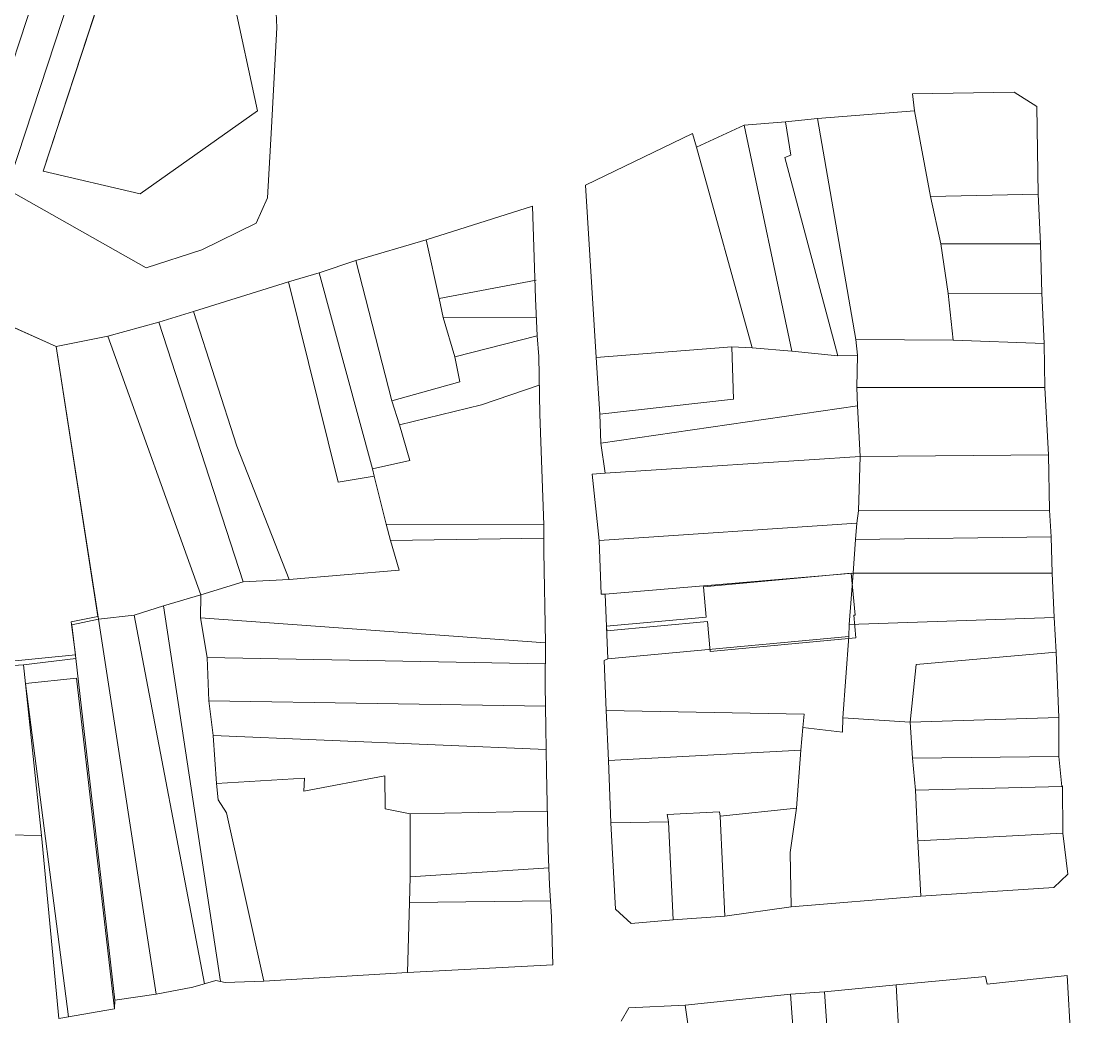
# Model space of a CAD drawing. Header units: millimetres. Extents: x 1956 to 626126, y 2654 to 1331070.
# Drawn here: x 625439.8 to 625621.7, y 1329264 to 1329436.2 of the extents above; entities that cross this region are included whole.
import ezdxf

# ---------------------------------------------------------------- set-up
doc = ezdxf.new("R2010")
doc.units = ezdxf.units.MM

msp = doc.modelspace()

# ---------------------------------------------------------------- linework, layer by layer
at = {"color": 1, "lineweight": 0}
for p, q in [((625462.81, 1329484.84), (625438.01, 1329409.1)), ((625432.13, 1329410.14), (625449.05, 1329461.35)), ((625458.32, 1329455.02), (625443.68, 1329410.29)), ((625484.03, 1329435.13), (625483.42, 1329449.62)), ((625483.14, 1329417.84), (625484.03, 1329435.13)), ((625593.93, 1329423.63), (625611.49, 1329423.91)), ((625594.29, 1329420.71), (625593.93, 1329423.63)), ((625611.49, 1329423.91), (625615.44, 1329421.45)), ((625615.44, 1329421.45), (625615.66, 1329406.28)), ((625577.53, 1329419.36), (625594.29, 1329420.71)), ((625597.05, 1329405.88), (625594.29, 1329420.71)), ((625482.46, 1329405.63), (625483.14, 1329417.84)), ((625556.61, 1329414.41), (625564.84, 1329418.24)), ((625564.84, 1329418.24), (625571.96, 1329418.79)), ((625564.84, 1329418.24), (625573.07, 1329379.12)), ((625571.96, 1329418.79), (625577.53, 1329419.36)), ((625571.96, 1329418.79), (625572.9, 1329413.04)), ((625577.53, 1329419.36), (625584.16, 1329381.14)), ((625537.43, 1329407.86), (625555.91, 1329416.8)), ((625555.91, 1329416.8), (625556.61, 1329414.41)), ((625556.61, 1329414.41), (625566.21, 1329379.72)), ((625572.9, 1329413.04), (625571.88, 1329412.64)), ((625571.88, 1329412.64), (625581.05, 1329378.36)), ((625432.13, 1329410.14), (625461.46, 1329393.55)), ((625539.26, 1329378.03), (625537.43, 1329407.86)), ((625480.46, 1329401.3), (625482.46, 1329405.63)), ((625597.05, 1329405.88), (625615.66, 1329406.28)), ((625598.85, 1329397.69), (625597.05, 1329405.88)), ((625615.66, 1329406.28), (625616.06, 1329397.69)), ((625509.85, 1329398.38), (625528.24, 1329404.19)), ((625528.24, 1329404.19), (625528.75, 1329388.23)), ((625471.09, 1329396.66), (625480.46, 1329401.3)), ((625497.7, 1329394.82), (625509.85, 1329398.38)), ((625512.13, 1329388.28), (625509.85, 1329398.38)), ((625598.85, 1329397.69), (625616.06, 1329397.69)), ((625600.07, 1329389.09), (625598.85, 1329397.69)), ((625616.06, 1329397.69), (625616.29, 1329389.2)), ((625461.46, 1329393.55), (625471.09, 1329396.66)), ((625491.36, 1329392.69), (625497.7, 1329394.82)), ((625503.91, 1329370.54), (625497.7, 1329394.82)), ((625486.09, 1329391.15), (625491.36, 1329392.69)), ((625500.56, 1329358.8), (625491.36, 1329392.69)), ((625469.64, 1329386.02), (625486.09, 1329391.15)), ((625494.65, 1329356.52), (625486.09, 1329391.15)), ((625512.13, 1329388.28), (625528.87, 1329391.4)), ((625600.07, 1329389.09), (625616.29, 1329389.2)), ((625600.96, 1329381.04), (625600.07, 1329389.09)), ((625616.29, 1329389.2), (625616.72, 1329380.46)), ((625512.82, 1329384.97), (625512.13, 1329388.28)), ((625529.07, 1329381.8), (625528.75, 1329388.23)), ((625463.66, 1329384.17), (625469.64, 1329386.02)), ((625477.15, 1329362.7), (625469.64, 1329386.02)), ((625512.82, 1329384.97), (625528.91, 1329385.02)), ((625514.81, 1329378.17), (625512.82, 1329384.97)), ((625438.16, 1329383.43), (625445.91, 1329379.93)), ((625454.85, 1329381.73), (625463.66, 1329384.17)), ((625463.66, 1329384.17), (625478.23, 1329339.24)), ((625445.91, 1329379.93), (625454.85, 1329381.73)), ((625470.89, 1329337), (625454.85, 1329381.73)), ((625514.81, 1329378.17), (625529.07, 1329381.8)), ((625529.33, 1329378.25), (625529.07, 1329381.8)), ((625453.2, 1329332.81), (625445.91, 1329379.93)), ((625562.68, 1329379.92), (625539.26, 1329378.03)), ((625562.68, 1329379.92), (625562.98, 1329370.85)), ((625566.21, 1329379.72), (625562.68, 1329379.92)), ((625573.07, 1329379.12), (625566.21, 1329379.72)), ((625584.16, 1329381.14), (625600.96, 1329381.04)), ((625584.16, 1329381.14), (625584.4, 1329378.44)), ((625600.96, 1329381.04), (625616.72, 1329380.46)), ((625616.72, 1329380.46), (625616.83, 1329372.89)), ((625515.7, 1329373.82), (625514.81, 1329378.17)), ((625529.51, 1329368.26), (625529.33, 1329378.25)), ((625539.89, 1329368.24), (625539.26, 1329378.03)), ((625581.05, 1329378.36), (625573.07, 1329379.12)), ((625584.4, 1329378.44), (625581.05, 1329378.36)), ((625584.4, 1329378.44), (625584.32, 1329372.85)), ((625503.91, 1329370.54), (625515.7, 1329373.82)), ((625519.44, 1329369.89), (625529.42, 1329373.26)), ((625584.32, 1329372.85), (625616.83, 1329372.89)), ((625584.32, 1329372.85), (625584.42, 1329369.68)), ((625616.83, 1329372.89), (625617.44, 1329361.22)), ((625505.23, 1329366.42), (625503.91, 1329370.54)), ((625562.98, 1329370.85), (625539.89, 1329368.24)), ((625505.23, 1329366.42), (625519.44, 1329369.89)), ((625584.42, 1329369.68), (625540.06, 1329363.26)), ((625584.42, 1329369.68), (625584.88, 1329360.96)), ((625530.19, 1329349.1), (625529.51, 1329368.26)), ((625540.06, 1329363.26), (625539.89, 1329368.24)), ((625507.02, 1329360.26), (625505.23, 1329366.42)), ((625540.81, 1329358.07), (625540.06, 1329363.26)), ((625486.18, 1329339.68), (625477.15, 1329362.7)), ((625500.56, 1329358.8), (625507.02, 1329360.26)), ((625540.81, 1329358.07), (625584.88, 1329360.96)), ((625584.88, 1329360.96), (625584.59, 1329351.51)), ((625584.88, 1329360.96), (625617.44, 1329361.22)), ((625617.44, 1329361.22), (625617.64, 1329351.64)), ((625500.88, 1329357.55), (625500.56, 1329358.8)), ((625538.58, 1329357.88), (625540.81, 1329358.07)), ((625539.78, 1329346.39), (625538.58, 1329357.88)), ((625500.88, 1329357.55), (625494.65, 1329356.52)), ((625502.97, 1329349.23), (625500.88, 1329357.55)), ((625584.59, 1329351.51), (625584.28, 1329349.38)), ((625584.59, 1329351.51), (625617.64, 1329351.64)), ((625617.64, 1329351.64), (625617.89, 1329347.02)), ((625502.97, 1329349.23), (625530.19, 1329349.1)), ((625503.69, 1329346.43), (625502.97, 1329349.23)), ((625530.21, 1329344.5), (625530.19, 1329349.1)), ((625584.28, 1329349.38), (625539.78, 1329346.39)), ((625584.28, 1329349.38), (625584.08, 1329346.58)), ((625503.69, 1329346.43), (625530.2, 1329346.8)), ((625584.08, 1329346.58), (625617.89, 1329347.02)), ((625617.89, 1329347.02), (625618.1, 1329340.74)), ((625505.18, 1329341.26), (625503.69, 1329346.43)), ((625540.1, 1329337.14), (625539.78, 1329346.39)), ((625584.08, 1329346.58), (625583.69, 1329340.77)), ((625530.48, 1329328.72), (625530.21, 1329344.5)), ((625486.18, 1329339.68), (625505.18, 1329341.26)), ((625478.23, 1329339.24), (625486.18, 1329339.68)), ((625540.81, 1329337.14), (625583.69, 1329340.77)), ((625583.33, 1329340.75), (625557.79, 1329338.39)), ((625583.69, 1329340.77), (625583, 1329331.91)), ((625584, 1329333.48), (625583.33, 1329340.75)), ((625583.69, 1329340.77), (625618.1, 1329340.74)), ((625618.1, 1329340.74), (625618.41, 1329333.07)), ((625470.89, 1329337), (625478.23, 1329339.24)), ((625557.79, 1329338.39), (625558.27, 1329333.17)), ((625464.48, 1329335.13), (625470.89, 1329337)), ((625470.89, 1329337), (625470.87, 1329333.04)), ((625540.81, 1329337.14), (625540.1, 1329337.14)), ((625541.28, 1329325.93), (625540.81, 1329337.14)), ((625459.36, 1329333.49), (625464.48, 1329335.13)), ((625464.48, 1329335.13), (625474.33, 1329270.16)), ((625448.6, 1329331.85), (625453.2, 1329332.81)), ((625453.2, 1329332.81), (625459.36, 1329333.49)), ((625453.2, 1329332.81), (625463.17, 1329267.95)), ((625459.36, 1329333.49), (625471.52, 1329269.74)), ((625470.87, 1329333.04), (625530.48, 1329328.72)), ((625470.87, 1329333.04), (625471.99, 1329326.19)), ((625558.27, 1329333.17), (625541.05, 1329331.57)), ((625541.12, 1329330.78), (625558.5, 1329332.38)), ((625558.5, 1329332.38), (625558.97, 1329327.23)), ((625583, 1329331.91), (625618.41, 1329333.07)), ((625583.8, 1329333.47), (625584, 1329333.48)), ((625584.16, 1329329.56), (625583.8, 1329333.47)), ((625618.41, 1329333.07), (625618.76, 1329327.09)), ((625449.3, 1329326.03), (625448.6, 1329331.85)), ((625541.05, 1329331.57), (625541.12, 1329330.78)), ((625583, 1329331.91), (625582.94, 1329329.82)), ((625530.41, 1329321.42), (625530.48, 1329328.72)), ((625582.94, 1329329.82), (625541.28, 1329325.93)), ((625558.97, 1329327.23), (625584.16, 1329329.56)), ((625582.94, 1329329.82), (625581.91, 1329315.73)), ((625594.55, 1329324.95), (625618.76, 1329327.09)), ((625618.76, 1329327.09), (625619.25, 1329315.81)), ((625434.32, 1329324.49), (625440.24, 1329324.91)), ((625440.24, 1329324.91), (625449.3, 1329326.03)), ((625443.37, 1329295.4), (625440.24, 1329324.91)), ((625456.05, 1329266.9), (625449.3, 1329326.03)), ((625471.99, 1329326.19), (625530.44, 1329325.07)), ((625471.99, 1329326.19), (625472.28, 1329318.7)), ((625540.64, 1329325.68), (625541.28, 1329325.93)), ((625541, 1329317.02), (625540.64, 1329325.68)), ((625593.55, 1329314.97), (625594.55, 1329324.95)), ((625530.55, 1329314.1), (625530.41, 1329321.42)), ((625472.28, 1329318.7), (625530.48, 1329317.76)), ((625472.28, 1329318.7), (625473.06, 1329312.7)), ((625575.2, 1329316.4), (625541, 1329317.02)), ((625541.4, 1329308.37), (625541, 1329317.02)), ((625574.96, 1329314.07), (625575.2, 1329316.4)), ((625593.55, 1329314.97), (625619.25, 1329315.81)), ((625619.25, 1329315.81), (625619.23, 1329309.08)), ((625530.64, 1329306.45), (625530.55, 1329314.1)), ((625574.96, 1329314.07), (625574.63, 1329310.18)), ((625581.82, 1329313.26), (625574.96, 1329314.07)), ((625581.91, 1329315.73), (625581.82, 1329313.26)), ((625581.91, 1329315.73), (625593.55, 1329314.97)), ((625593.55, 1329314.97), (625593.91, 1329308.75)), ((625473.06, 1329312.7), (625530.59, 1329310.28)), ((625473.06, 1329312.7), (625473.62, 1329304.41)), ((625541.4, 1329308.37), (625574.63, 1329310.18)), ((625574.63, 1329310.18), (625573.88, 1329300.1)), ((625593.91, 1329308.75), (625619.23, 1329309.08)), ((625593.91, 1329308.75), (625594.44, 1329303.23)), ((625619.23, 1329309.08), (625619.76, 1329303.89)), ((625541.79, 1329297.57), (625541.4, 1329308.37)), ((625473.62, 1329304.41), (625488.82, 1329305.34)), ((625488.71, 1329303.05), (625502.7, 1329305.71)), ((625488.82, 1329305.34), (625488.71, 1329303.05)), ((625502.7, 1329305.71), (625502.79, 1329299.99)), ((625530.98, 1329292.78), (625530.64, 1329306.45)), ((625473.62, 1329304.41), (625473.9, 1329301.56)), ((625594.44, 1329303.23), (625619.76, 1329303.89)), ((625594.44, 1329303.23), (625594.87, 1329294.46)), ((625619.84, 1329303.99), (625619.89, 1329295.78)), ((625473.9, 1329301.56), (625475.34, 1329299.32)), ((625502.79, 1329299.99), (625507.11, 1329299.15)), ((625507.11, 1329299.15), (625530.81, 1329299.62)), ((625560.59, 1329299.52), (625551.54, 1329299.01)), ((625560.68, 1329298.73), (625560.59, 1329299.52)), ((625573.88, 1329300.1), (625560.68, 1329298.73)), ((625573.88, 1329300.1), (625572.8, 1329292.46)), ((625475.34, 1329299.32), (625481.82, 1329270.21)), ((625507.11, 1329299.15), (625507.09, 1329288.25)), ((625551.76, 1329297.77), (625541.79, 1329297.57)), ((625551.54, 1329299.01), (625551.76, 1329297.77)), ((625551.76, 1329297.77), (625552.54, 1329280.79)), ((625560.68, 1329298.73), (625561.49, 1329281.48)), ((625542.57, 1329282.68), (625541.79, 1329297.57)), ((625437.19, 1329295.53), (625443.37, 1329295.4)), ((625443.37, 1329295.4), (625446.36, 1329263.76)), ((625594.87, 1329294.46), (625619.89, 1329295.78)), ((625594.87, 1329294.46), (625595.4, 1329284.93)), ((625619.89, 1329295.78), (625620.79, 1329288.74)), ((625531.17, 1329286.89), (625530.98, 1329292.78)), ((625572.8, 1329292.46), (625572.94, 1329283.08)), ((625507.09, 1329288.25), (625531.07, 1329289.83)), ((625620.79, 1329288.74), (625618.36, 1329286.42)), ((625507.09, 1329288.25), (625507.01, 1329283.81)), ((625531.51, 1329281.27), (625531.17, 1329286.89)), ((625595.4, 1329284.93), (625572.94, 1329283.08)), ((625618.36, 1329286.42), (625595.4, 1329284.93)), ((625507.01, 1329283.81), (625506.62, 1329271.74)), ((625507.01, 1329283.81), (625531.34, 1329284.08)), ((625572.94, 1329283.08), (625561.49, 1329281.48)), ((625531.74, 1329273.04), (625531.51, 1329281.27)), ((625545.32, 1329280.2), (625542.57, 1329282.68)), ((625561.49, 1329281.48), (625552.54, 1329280.79)), ((625552.54, 1329280.79), (625545.32, 1329280.2)), ((625506.62, 1329271.74), (625531.74, 1329273.04)), ((625469.51, 1329269.15), (625473.53, 1329270.33)), ((625473.53, 1329270.33), (625475.14, 1329269.98)), ((625481.82, 1329270.21), (625506.62, 1329271.74)), ((625591.11, 1329269.56), (625606.54, 1329271.01)), ((625606.54, 1329271.01), (625606.84, 1329269.69)), ((625606.84, 1329269.69), (625620.67, 1329271.19)), ((625620.67, 1329271.19), (625621.67, 1329254.04)), ((625463.17, 1329267.95), (625469.51, 1329269.15)), ((625475.14, 1329269.98), (625481.82, 1329270.21)), ((625578.7, 1329268.34), (625591.11, 1329269.56)), ((625591.11, 1329269.56), (625592.13, 1329251.32)), ((625455.97, 1329265.42), (625456.05, 1329266.9)), ((625456.05, 1329266.9), (625463.17, 1329267.95)), ((625554.64, 1329266.07), (625572.86, 1329267.99)), ((625572.86, 1329267.99), (625578.7, 1329268.34)), ((625575.36, 1329232.54), (625572.86, 1329267.99)), ((625578.7, 1329268.34), (625581.1, 1329234.36)), ((625446.36, 1329263.76), (625455.97, 1329265.42)), ((625543.55, 1329263.32), (625544.92, 1329265.58)), ((625544.92, 1329265.58), (625554.64, 1329266.07)), ((625557.84, 1329243.54), (625554.64, 1329266.07))]:
    msp.add_line(p, q, dxfattribs=at)
at = {"color": 1, "lineweight": 0, "ltscale": 0.5}
for p, q in [((625480.72, 1329420.71), (625471.14, 1329464.71)), ((625443.68, 1329410.29), (625453.15, 1329439.23)), ((625460.41, 1329406.36), (625480.72, 1329420.71)), ((625443.68, 1329410.29), (625460.41, 1329406.36)), ((625438.26, 1329383.39), (625445.91, 1329379.93)), ((625445.91, 1329379.93), (625453.13, 1329333.29)), ((625453.13, 1329333.29), (625448.5, 1329332.32)), ((625448.5, 1329332.32), (625449.22, 1329326.66)), ((625449.22, 1329326.66), (625434.5, 1329325.15)), ((625449.44, 1329322.6), (625440.59, 1329321.66)), ((625440.59, 1329321.66), (625449.44, 1329322.6)), ((625448.02, 1329264.05), (625440.59, 1329321.66)), ((625449.44, 1329322.6), (625455.97, 1329265.42)), ((625449.44, 1329322.6), (625455.97, 1329265.42)), ((625455.97, 1329265.42), (625448.02, 1329264.05)), ((625455.97, 1329265.42), (625448.02, 1329264.05))]:
    msp.add_line(p, q, dxfattribs=at)

doc.saveas('drawing.dxf')
